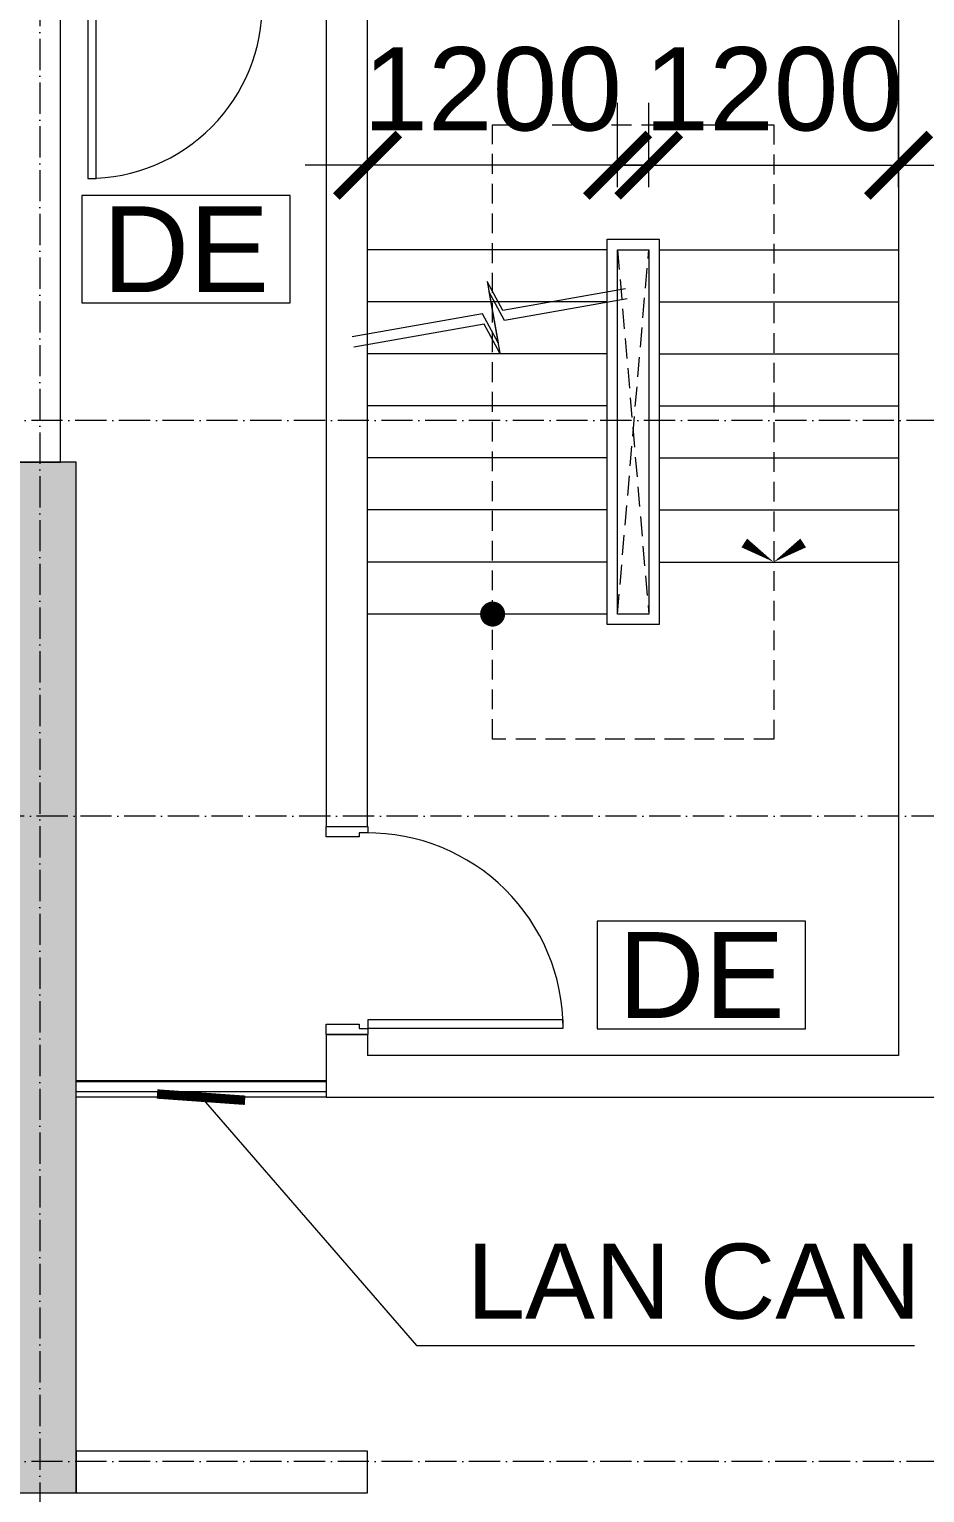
# Model space of a CAD drawing. Header units: millimetres. Extents: x -20215 to 101892, y -17414 to 45470.
# Drawn here: x 1451 to 5751, y 21700 to 28729 of the extents above; entities that cross this region are included whole.
import ezdxf
from ezdxf.enums import TextEntityAlignment as Align

# ---------------------------------------------------------------- set-up
doc = ezdxf.new("R2010")
doc.units = ezdxf.units.MM
for name, pattern in [('Grid Line', [4.2, 3, -0.6, 0, -0.6]), ('HIDDEN2', [4.7625, 3.175, -1.5875]), ('HIDDENX2', [0.75, 0.5, -0.25])]:
    doc.linetypes.add(name, pattern=pattern)
for name, color, linetype, lineweight in [('CHU', 181, 'Continuous', 5), ('CUA', 31, 'Continuous', 9), ('DIM', 1, 'Continuous', 5), ('HATCH-1', 8, 'Continuous', 5), ('NET THAY 1', 41, 'Continuous', 5), ('NET-CAT', 3, 'Continuous', 15), ('NET-THAY', 2, 'Continuous', 9), ('NET-THAY-2', 55, 'Continuous', 13), ('TRUC', 225, 'Continuous', 5), ('X-COT HAM$0$LC.HA', 8, 'Continuous', 9), ('Y-GHI CHU PCCC$0$Z-CT1-GHI CHU TT$0$KI-HIEU', 6, 'Continuous', 13)]:
    doc.layers.add(name, color=color, linetype=linetype, lineweight=lineweight)
doc.styles.add('Arial_4', font='arial_0.ttf', dxfattribs={"height": 360})
doc.styles.add('TA1', font='arial_0.ttf')
doc.styles.add('Y-GHI CHU PCCC$0$Arial', font='arial_0.ttf')
doc.dimstyles.new('D_200_KTx2', dxfattribs={"dimtxt": 400, "dimasz": 300, "dimexe": 300, "dimexo": 300, "dimgap": 160, "dimtad": 1, "dimdec": 0, "dimzin": 9, "dimtxsty": 'TA1', "dimblk": 'ARCHTICK', "dimcen": 1, "dimdle": 300, "dimclrd": 256, "dimclre": 256, "dimclrt": 7, "dimadec": 0, "dimazin": 0, "dimtfac": 1, "dimtdec": 0, "dimtix": 1, "dimtmove": 1, "dimatfit": 3, "dimldrblk": 'ARCHTICK', "dimfxl": 0, "dimtolj": 1, "dimtzin": 0, "dimlwd": -1, "dimlwe": -1, "dimarcsym": 0})

# ---------------------------------------------------------------- blocks, each defined once
blk = doc.blocks.new('ALC1807-ASCENT PLAZA-KET CAU_rvt-1-MẶT BẰNG TẦNG 4')
at = {"layer": 'X-COT HAM$0$LC.HA'}
h = blk.add_hatch(color=256, dxfattribs=at)
h.dxf.hatch_style = 1
h.paths.add_polyline_path([(1325.5, 21699.9), (1675.5, 21699.9), (1675.5, 26649.9), (1325.5, 26649.9)])
at = {"ltscale": 1000}
blk.add_lwpolyline([(1325.5, 21699.9), (1675.5, 21699.9), (1675.5, 26649.9), (1325.5, 26649.9)], close=True, dxfattribs=at)
blk = doc.blocks.new('CUA 1 CANH MO - 2 - Type 1-1152486-MẶT BẰNG TẦNG 2')
at = {"layer": 'CUA', "lineweight": 5}
for p, q in [((-348.5, -102.3), (-348.5, 97.7)), ((-348.5, 97.7), (-298.5, 97.7)), ((-298.5, 97.7), (-298.5, -61.3)), ((501.5, 97.7), (551.5, 97.7)), ((501.5, -61.3), (501.5, 97.7)), ((551.5, 97.7), (551.5, -102.3)), ((-318.5, -61.3), (-318.5, -102.3)), ((-298.5, -61.3), (-318.5, -61.3)), ((521.5, -61.3), (501.5, -61.3)), ((521.5, -102.3), (521.5, -61.3)), ((-318.5, -102.3), (-348.5, -102.3)), ((551.5, -102.3), (521.5, -102.3))]:
    blk.add_line(p, q, dxfattribs=at)
at = {"layer": 'CUA'}
for p, q in [((-277.5, -102.3), (-317.5, -102.3)), ((-317.5, -102.3), (-317.5, -940.3)), ((-277.5, -940.3), (-277.5, -102.3)), ((-317.5, -940.3), (-277.5, -940.3))]:
    blk.add_line(p, q, dxfattribs=at)
at = {"layer": 'CUA', "lineweight": 5}
blk.add_arc((-317.5, -102.3), 838, 270, 0.5, dxfattribs=at)
blk = doc.blocks.new('CUA 1 CANH MO - 2 - Type 1000-1152409-MẶT BẰNG TẦNG 2')
at = {"layer": 'CUA', "lineweight": 5}
for p, q in [((-398.5, -102.3), (-398.5, 97.7)), ((-398.5, 97.7), (-348.5, 97.7)), ((-348.5, 97.7), (-348.5, -61.3)), ((551.5, 97.7), (601.5, 97.7)), ((551.5, -61.3), (551.5, 97.7)), ((601.5, 97.7), (601.5, -102.3)), ((-368.5, -61.3), (-368.5, -102.3)), ((-348.5, -61.3), (-368.5, -61.3)), ((571.5, -61.3), (551.5, -61.3)), ((571.5, -102.3), (571.5, -61.3)), ((-368.5, -102.3), (-398.5, -102.3)), ((601.5, -102.3), (571.5, -102.3))]:
    blk.add_line(p, q, dxfattribs=at)
at = {"layer": 'CUA'}
for p, q in [((-327.5, -102.3), (-367.5, -102.3)), ((-367.5, -102.3), (-367.5, -1040.3)), ((-327.5, -1040.3), (-327.5, -102.3)), ((-367.5, -1040.3), (-327.5, -1040.3))]:
    blk.add_line(p, q, dxfattribs=at)
at = {"layer": 'CUA', "lineweight": 5}
blk.add_arc((-367.5, -102.3), 938, 270, 0.5, dxfattribs=at)
blk = doc.blocks.new('*U424')
for points in [[(-648.1, 50), (-50, 50), (0, -100), (0, 200), (50, 50), (685, 50)], [(-648.1, 0), (-50, 0), (0, -150), (0, 150), (50, 0), (685, 0)]]:
    blk.add_lwpolyline(points)
blk = doc.blocks.new('_ARCHTICK')
at = {"color": 0, "linetype": 'ByBlock', "const_width": 0.15}
blk.add_lwpolyline([(-0.5, -0.5), (0.5, 0.5)], dxfattribs=at)
blk = doc.blocks.new('*D425')
at = {"layer": 'Defpoints', "color": 0, "transparency": 16777216}
for p in [(3075.5, 28075.5), (3075.5, 27669.9), (4275.5, 27669.9)]:
    blk.add_point(p, dxfattribs=at)
at = {"layer": 'DIM', "transparency": 16777216}
for p, q in [((3075.5, 27969.9), (3075.5, 28375.5)), ((4275.5, 27969.9), (4275.5, 28375.5)), ((3075.5, 28075.5), (2775.5, 28075.5)), ((4275.5, 28075.5), (3075.5, 28075.5)), ((4275.5, 28075.5), (4575.5, 28075.5))]:
    blk.add_line(p, q, dxfattribs=at)
at = {"layer": 'DIM', "transparency": 16777216, "xscale": 300, "yscale": 300, "zscale": 300}
blk.add_blockref('_ARCHTICK', (3075.5, 28075.5), dxfattribs=at)
at = {"layer": 'DIM', "transparency": 16777216, "xscale": 300, "yscale": 300, "zscale": 300, "rotation": 180}
blk.add_blockref('_ARCHTICK', (4275.5, 28075.5), dxfattribs=at)
at = {"layer": 'DIM', "color": 7, "transparency": 16777216, "insert": (3675.5, 28439.7), "char_height": 400, "attachment_point": 5, "style": 'TA1'}
blk.add_mtext('\\A1;1200', dxfattribs=at)
blk = doc.blocks.new('*D426')
at = {"layer": 'Defpoints', "color": 0, "transparency": 16777216}
for p in [(5625.5, 28075.5), (4425.5, 27669.9), (5625.5, 27669.9)]:
    blk.add_point(p, dxfattribs=at)
at = {"layer": 'DIM', "transparency": 16777216}
for p, q in [((4425.5, 27969.9), (4425.5, 28375.5)), ((5625.5, 27969.9), (5625.5, 28375.5)), ((4425.5, 28075.5), (4125.5, 28075.5)), ((4425.5, 28075.5), (5625.5, 28075.5)), ((5625.5, 28075.5), (5925.5, 28075.5))]:
    blk.add_line(p, q, dxfattribs=at)
at = {"layer": 'DIM', "transparency": 16777216, "xscale": 300, "yscale": 300, "zscale": 300}
blk.add_blockref('_ARCHTICK', (4425.5, 28075.5), dxfattribs=at)
at = {"layer": 'DIM', "transparency": 16777216, "xscale": 300, "yscale": 300, "zscale": 300, "rotation": 180}
blk.add_blockref('_ARCHTICK', (5625.5, 28075.5), dxfattribs=at)
at = {"layer": 'DIM', "color": 7, "transparency": 16777216, "insert": (5025.5, 28439.7), "char_height": 400, "attachment_point": 5, "style": 'TA1'}
blk.add_mtext('\\A1;1200', dxfattribs=at)
blk = doc.blocks.new('Y-GHI CHU PCCC$0$A$C53D4240F')
at = {"color": 8, "ltscale": 30}
blk.add_lwpolyline([(-266.7, -137.5), (266.7, -137.5), (266.7, 137.5), (-266.7, 137.5)], close=True, dxfattribs=at)
at = {"color": 8, "style": 'Y-GHI CHU PCCC$0$Arial'}
blk.add_text('DE', height=220, dxfattribs=at).set_placement((0, 0), align=Align.MIDDLE_CENTER)

msp = doc.modelspace()

# ---------------------------------------------------------------- linework, layer by layer
at = {"layer": 'HATCH-1', "linetype": 'HIDDEN2', "ltscale": 30}
for p, q in [((4275.5, 27669.9), (4425.5, 25919.9)), ((4275.5, 25919.9), (4425.5, 27669.9))]:
    msp.add_line(p, q, dxfattribs=at)
msp.add_lwpolyline([(3675.5, 28269.9), (5025.5, 28269.9), (5025.5, 25319.9), (3675.5, 25319.9)], close=True, dxfattribs=at)
at = {"layer": 'HATCH-1'}
msp.add_lwpolyline([(5166.9, 26261.4, 50, 0, 0), (5025.5, 26169.9, 0, 50, 0), (4884.1, 26261.4, 50, 50, 0)], format="xyseb", dxfattribs=at)
at = {"layer": 'HATCH-1', "linetype": 'HIDDENX2', "ltscale": 100, "const_width": 60}
msp.add_lwpolyline([(3645.5, 25919.9, -1), (3705.5, 25919.9, -1)], format="xyb", close=True, dxfattribs=at)
at = {"layer": 'NET THAY 1'}
for p, q in [((2875.5, 23674.9), (1675.5, 23674.9)), ((1675.5, 23674.9), (2875.5, 23674.9)), ((2875.5, 23624.9), (1675.5, 23624.9)), ((2875.5, 23624.9), (1675.5, 23624.9)), ((2875.5, 23599.9), (1675.5, 23599.9))]:
    msp.add_line(p, q, dxfattribs=at)
at = {"layer": 'NET-CAT'}
for p, q in [((1600.5, 26649.9), (1600.5, 28849.9)), ((2875.5, 28849.9), (2875.5, 24899.9)), ((3075.5, 24899.9), (3075.5, 28849.9)), ((5625.5, 28849.9), (5625.5, 23799.9)), ((1400.5, 26649.9), (1600.5, 26649.9)), ((2875.5, 24899.9), (3075.5, 24899.9)), ((2875.5, 23899.9), (2875.5, 23599.9)), ((3075.5, 23899.9), (2875.5, 23899.9)), ((3075.5, 23899.9), (3075.5, 23799.9)), ((5625.5, 23799.9), (3075.5, 23799.9)), ((2875.5, 23599.9), (5825.5, 23599.9)), ((3075.5, 21899.9), (1675.5, 21899.9)), ((1675.5, 21899.9), (1675.5, 21699.9)), ((3075.5, 21699.9), (3075.5, 21899.9)), ((1675.5, 21699.9), (3075.5, 21699.9))]:
    msp.add_line(p, q, dxfattribs=at)
at = {"layer": 'NET-THAY', "color": 7}
msp.add_line((1675.5, 23679.9), (2875.5, 23679.9), dxfattribs=at)
at = {"layer": 'NET-THAY'}
for points in [[(4225.5, 27719.9), (4475.5, 27719.9), (4475.5, 25869.9), (4225.5, 25869.9)], [(4275.5, 27669.9), (4425.5, 27669.9), (4425.5, 25919.9), (4275.5, 25919.9)]]:
    msp.add_lwpolyline(points, close=True, dxfattribs=at)
at = {"layer": 'NET-THAY-2'}
for p, q in [((4225.5, 27669.9), (3075.5, 27669.9)), ((4475.5, 27669.9), (5625.5, 27669.9)), ((4225.5, 27419.9), (3075.5, 27419.9)), ((4475.5, 27419.9), (5625.5, 27419.9)), ((4225.5, 27169.9), (3075.5, 27169.9)), ((4475.5, 27169.9), (5625.5, 27169.9)), ((4225.5, 26919.9), (3075.5, 26919.9)), ((4475.5, 26919.9), (5625.5, 26919.9)), ((4225.5, 26669.9), (3075.5, 26669.9)), ((4475.5, 26669.9), (5625.5, 26669.9)), ((4225.5, 26419.9), (3075.5, 26419.9)), ((4475.5, 26419.9), (5625.5, 26419.9)), ((4225.5, 26169.9), (3075.5, 26169.9)), ((4475.5, 26169.9), (5625.5, 26169.9)), ((4225.5, 25919.9), (3075.5, 25919.9))]:
    msp.add_line(p, q, dxfattribs=at)
at = {"layer": 'TRUC', "linetype": 'Grid Line', "ltscale": 50}
for p, q in [((1500.5, 43599.9), (1500.5, -7167.6)), ((43000.5, 26849.9), (-12092.4, 26849.9)), ((43025.5, 24949.9), (-14382, 24949.9)), ((43000.5, 21849.9), (-12092.4, 21849.9))]:
    msp.add_line(p, q, dxfattribs=at)

# ---------------------------------------------------------------- block references
at = {"layer": 'CUA'}
msp.add_blockref('CUA 1 CANH MO - 2 - Type 1-1152486-MẶT BẰNG TẦNG 2', (2049.2, 28952.2), dxfattribs=at)
at = {"layer": 'CUA', "rotation": 90}
msp.add_blockref('CUA 1 CANH MO - 2 - Type 1000-1152409-MẶT BẰNG TẦNG 2', (2973.3, 24298.5), dxfattribs=at)
at = {"layer": 'HATCH-1', "rotation": 189.9999999999998}
msp.add_blockref('*U424', (3675.5, 27369.9), dxfattribs=at)
at = {"layer": 'NET-CAT', "lineweight": 5}
msp.add_blockref('ALC1807-ASCENT PLAZA-KET CAU_rvt-1-MẶT BẰNG TẦNG 4', (0, 0), dxfattribs=at)
at = {"layer": 'Y-GHI CHU PCCC$0$Z-CT1-GHI CHU TT$0$KI-HIEU', "color": 8, "xscale": 1.875, "yscale": 1.875, "zscale": 1.875}
for p in [(2202.8, 27672.3), (4677.9, 24186.5)]:
    msp.add_blockref('Y-GHI CHU PCCC$0$A$C53D4240F', p, dxfattribs=at)

# ---------------------------------------------------------------- texts
at = {"layer": 'CHU', "insert": (3552.1, 22896.2), "char_height": 360, "width": 2291.577, "attachment_point": 1, "line_spacing_factor": 0.936439, "style": 'Arial_4'}
msp.add_mtext('\\pt2540.0016,5079.9996,7620.0012,10159.9992,12700.0008,15239.9988,17780.0004,20319.9984,22860,25400.0016,27939.9996,30480.0012,33019.9992,35560.0008,38099.9988,40640.0004,43179.9984,45720,48260.0016,50799.9996,53340.0012,55879.9992,58420.0008,60959.9988,63500.0004,66039.9984,68580,71120.0016,73659.9996,76200.0012,78739.9992,81280.0008;LAN CAN', dxfattribs=at)

# ---------------------------------------------------------------- dimensions: what is measured, and where the dimension line sits
at = {"layer": 'DIM'}
for base, p1, p2, picture, middle in [((3075.5, 28075.5), (4275.5, 27669.9), (3075.5, 27669.9), '*D425', (3675.5, 28439.7)), ((5625.5, 28075.5), (4425.5, 27669.9), (5625.5, 27669.9), '*D426', (5025.5, 28439.7))]:
    dim = msp.add_linear_dim(base=base, p1=p1, p2=p2, dimstyle='D_200_KTx2', dxfattribs=at)
    dim.commit()
    dim.dimension.update_dxf_attribs({"geometry": picture, "text_midpoint": middle})

# ---------------------------------------------------------------- leaders
at = {"layer": 'CHU'}
msp.add_leader([(2275.5, 23599.9), (3310.2, 22406.7), (5700.8, 22406.7)], dimstyle='D_200_KTx2', override={"dimgap": 160, "dimtad": 0, "dimarcsym": 2}, dxfattribs=at)

doc.saveas('drawing.dxf')
